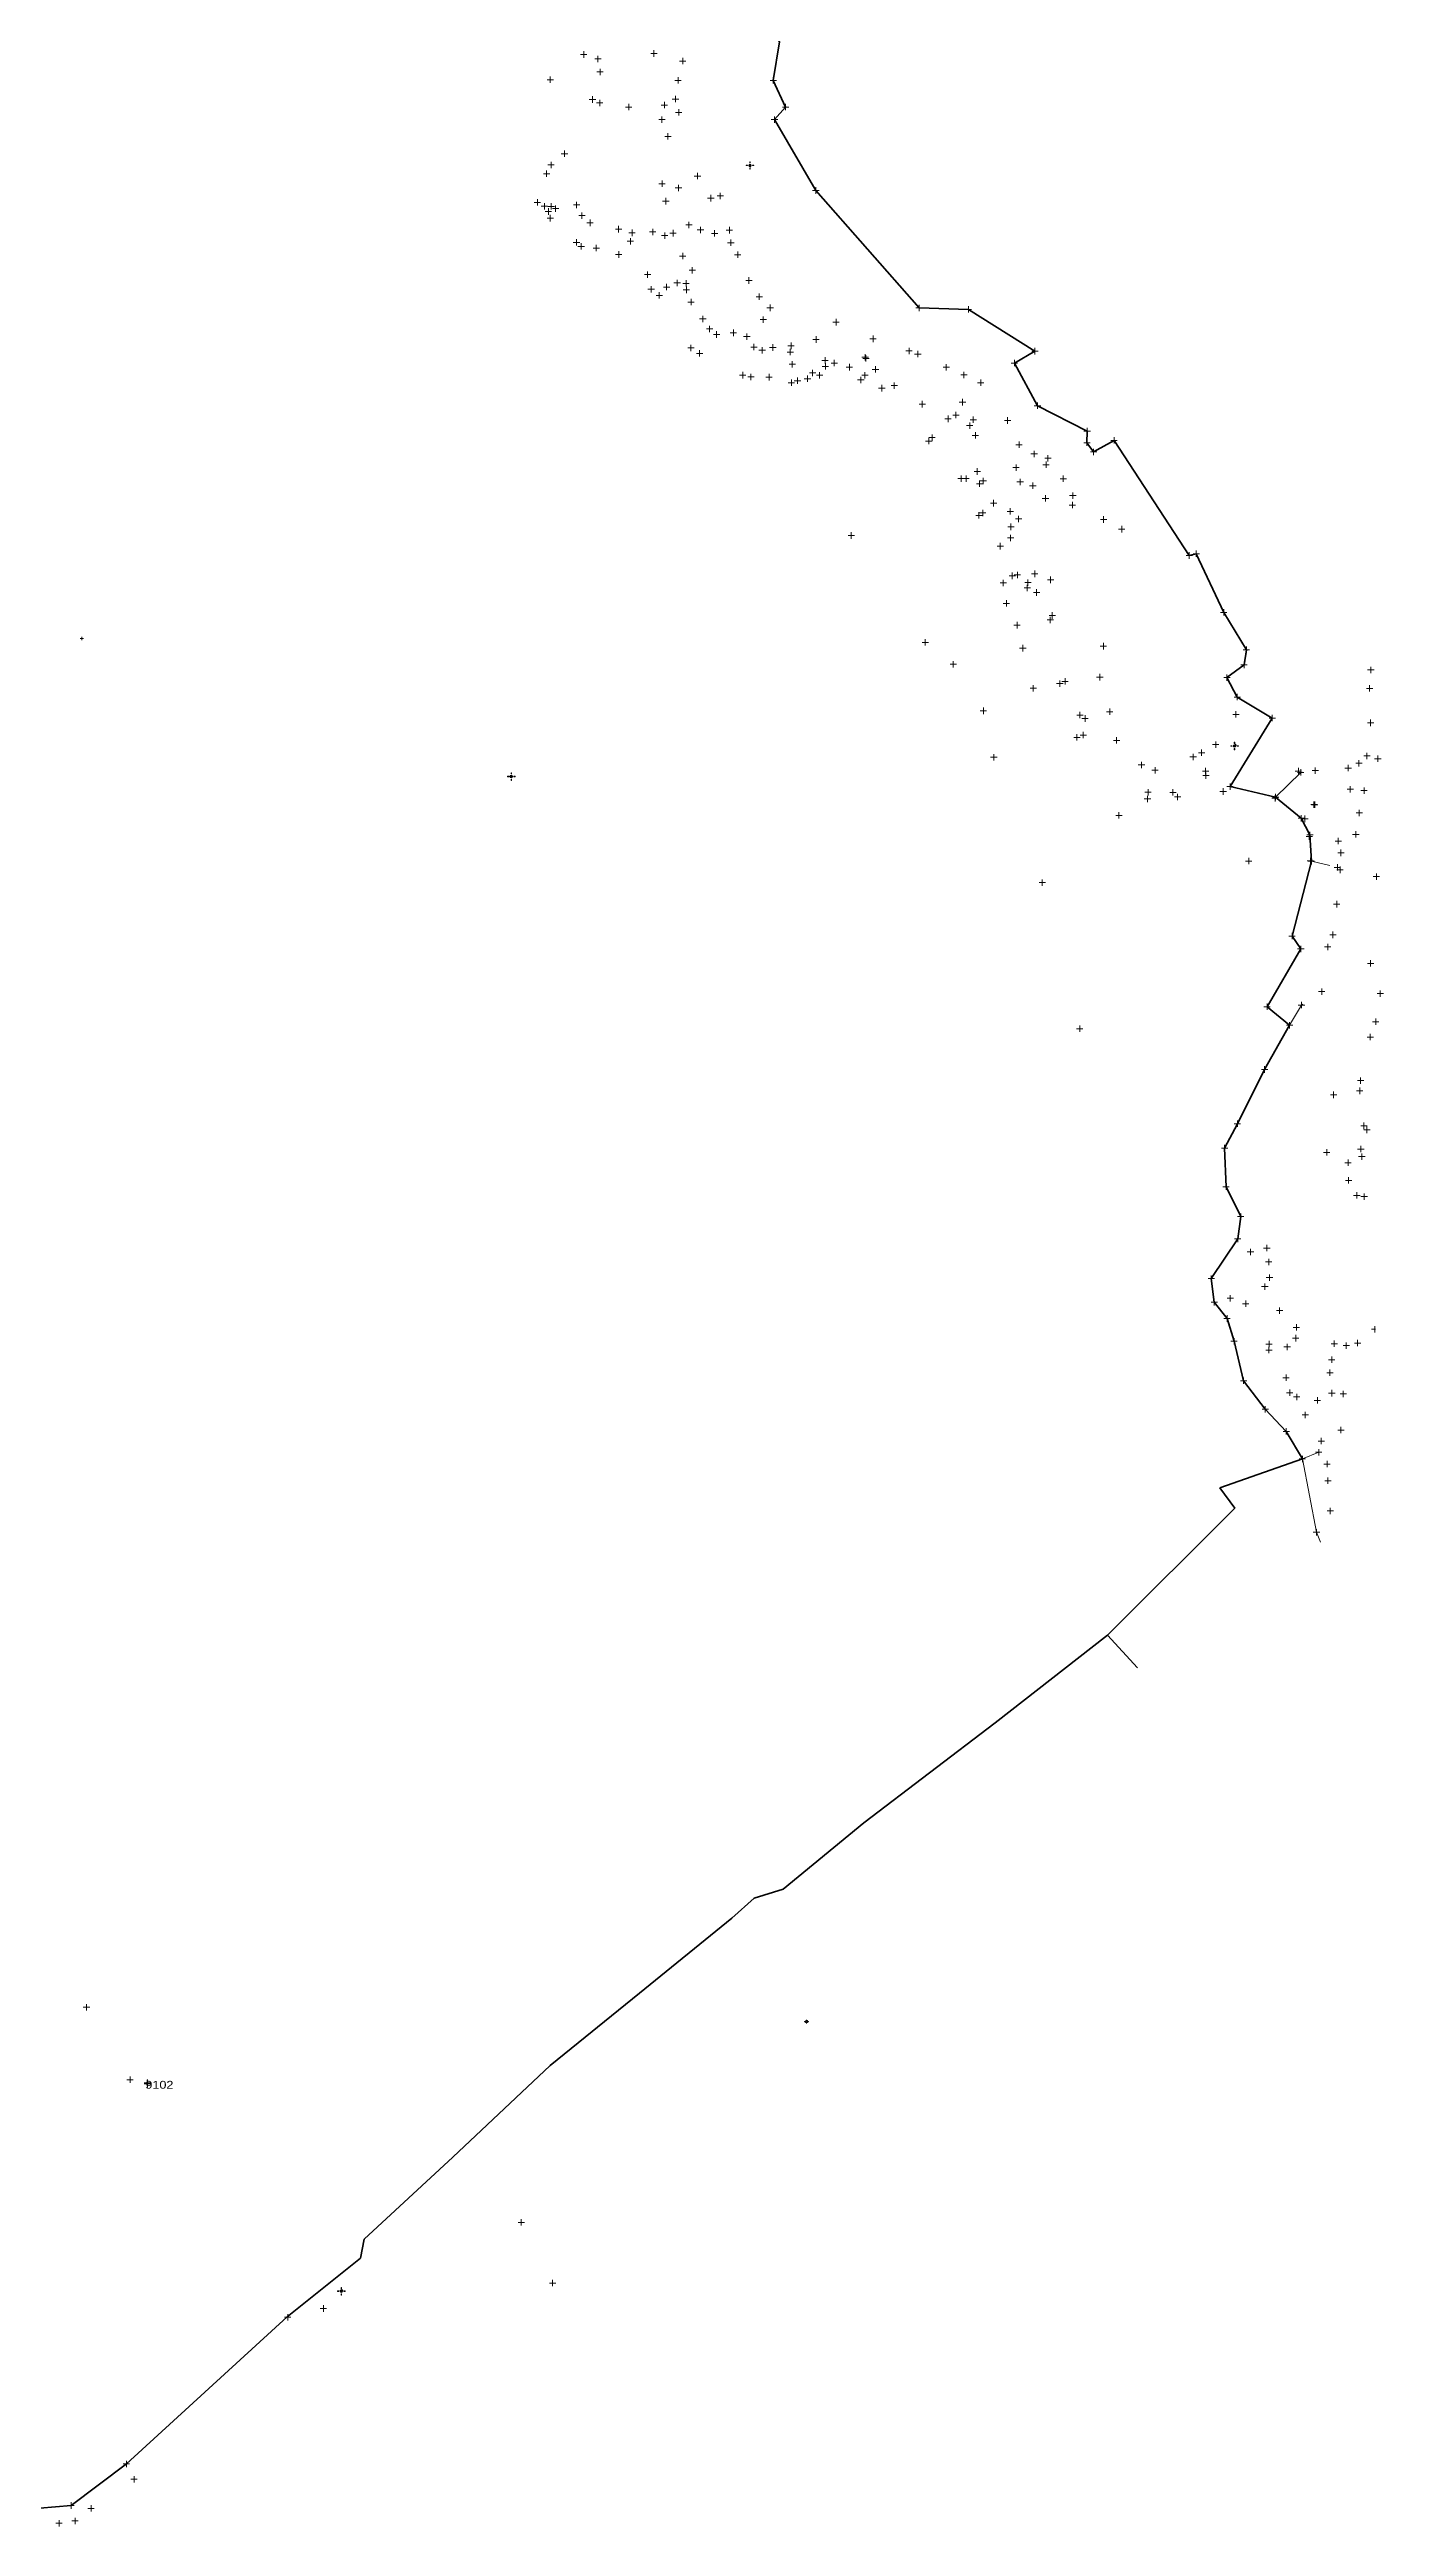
# Model space of a CAD drawing. Header units: metres. Extents: x 547847 to 551052, y 1837827 to 1840761.
# Drawn here: x 549250.8 to 549506, y 1839703.6 to 1840177.5 of the extents above; entities that cross this region are included whole.
import ezdxf

# ---------------------------------------------------------------- set-up
doc = ezdxf.new("R2010")
doc.units = ezdxf.units.M
doc.header["$LTSCALE"] = 0.6
doc.header["$PDMODE"] = 32
doc.header["$PDSIZE"] = 0.3
for name, color, linetype, lineweight in [('3', 7, 'Continuous', 13), ('4', 7, 'Continuous', 13), ('41', 7, 'Continuous', 13), ('52', 7, 'Continuous', 35)]:
    doc.layers.add(name, color=color, linetype=linetype, lineweight=lineweight)

msp = doc.modelspace()

# ---------------------------------------------------------------- hatches: boundary and pattern name
at = {"layer": '3'}
for points in [[(549384.08, 1840155.3), (549384.32, 1840155.3), (549384.32, 1840155.4), (549384.08, 1840155.4)], [(549384.87, 1840155.33, 1), (549384.75, 1840155.33, 1)], [(549384.78, 1840155.83), (549384.86, 1840155.83), (549384.86, 1840156.05), (549384.78, 1840156.05)], [(549384.78, 1840154.59), (549384.86, 1840154.59), (549384.86, 1840154.85), (549384.78, 1840154.85)], [(549385.3, 1840155.3), (549385.55, 1840155.3), (549385.55, 1840155.4), (549385.3, 1840155.4)], [(549476.8, 1840044.24), (549477.02, 1840044.24), (549477.02, 1840044.32), (549476.8, 1840044.32)], [(549477.46, 1840044.75), (549477.57, 1840044.75), (549477.57, 1840045.01), (549477.46, 1840045.01)], [(549477.57, 1840044.27, 1), (549477.46, 1840044.27, 1)], [(549477.46, 1840043.54), (549477.57, 1840043.54), (549477.57, 1840043.77), (549477.46, 1840043.77)], [(549478, 1840044.24), (549478.25, 1840044.24), (549478.25, 1840044.32), (549478, 1840044.32)], [(549338.42, 1840038.38), (549338.64, 1840038.38), (549338.64, 1840038.49), (549338.42, 1840038.49)], [(549339.08, 1840038.92), (549339.19, 1840038.92), (549339.19, 1840039.14), (549339.08, 1840039.14)], [(549339.19, 1840038.43, 1), (549339.08, 1840038.43, 1)], [(549339.08, 1840037.69), (549339.19, 1840037.69), (549339.19, 1840037.94), (549339.08, 1840037.94)], [(549339.62, 1840038.38), (549339.87, 1840038.38), (549339.87, 1840038.49), (549339.62, 1840038.49)], [(549395.23, 1839800.18), (549395.35, 1839800.18), (549395.35, 1839800.24), (549395.23, 1839800.24)], [(549395.63, 1839800.21, 1), (549395.57, 1839800.21, 1)], [(549395.58, 1839800.46), (549395.63, 1839800.46), (549395.63, 1839800.58), (549395.58, 1839800.58)], [(549395.58, 1839799.83), (549395.63, 1839799.83), (549395.63, 1839799.96), (549395.58, 1839799.96)], [(549395.85, 1839800.18), (549395.98, 1839800.18), (549395.98, 1839800.24), (549395.85, 1839800.24)], [(549305.9, 1839748.58), (549306.12, 1839748.58), (549306.12, 1839748.69), (549305.9, 1839748.69)], [(549306.67, 1839748.63, 1), (549306.55, 1839748.63, 1)], [(549306.56, 1839749.12), (549306.67, 1839749.12), (549306.67, 1839749.34), (549306.56, 1839749.34)], [(549307.1, 1839748.58), (549307.35, 1839748.58), (549307.35, 1839748.69), (549307.1, 1839748.69)], [(549306.56, 1839747.89), (549306.67, 1839747.89), (549306.67, 1839748.14), (549306.56, 1839748.14)]]:
    msp.add_hatch(color=256, dxfattribs=at).paths.add_polyline_path(points)

# ---------------------------------------------------------------- linework, layer by layer
for p, q in [((549477.68, 1840044.45), (549477.64, 1840044.42)), ((549306.74, 1839748.78), (549306.77, 1839748.82))]:
    msp.add_line(p, q, dxfattribs=at)
for points in [[(549384.08, 1840155.3), (549384.32, 1840155.3), (549384.32, 1840155.4), (549384.08, 1840155.4)], [(549384.78, 1840155.83), (549384.86, 1840155.83), (549384.86, 1840156.05), (549384.78, 1840156.05)], [(549384.78, 1840154.59), (549384.86, 1840154.59), (549384.86, 1840154.85), (549384.78, 1840154.85)], [(549385.3, 1840155.3), (549385.55, 1840155.3), (549385.55, 1840155.4), (549385.3, 1840155.4)], [(549476.8, 1840044.24), (549477.02, 1840044.24), (549477.02, 1840044.32), (549476.8, 1840044.32)], [(549477.46, 1840044.75), (549477.57, 1840044.75), (549477.57, 1840045.01), (549477.46, 1840045.01)], [(549477.46, 1840043.54), (549477.57, 1840043.54), (549477.57, 1840043.77), (549477.46, 1840043.77)], [(549478, 1840044.24), (549478.25, 1840044.24), (549478.25, 1840044.32), (549478, 1840044.32)], [(549338.42, 1840038.38), (549338.64, 1840038.38), (549338.64, 1840038.49), (549338.42, 1840038.49)], [(549339.08, 1840038.92), (549339.19, 1840038.92), (549339.19, 1840039.14), (549339.08, 1840039.14)], [(549339.08, 1840037.69), (549339.19, 1840037.69), (549339.19, 1840037.94), (549339.08, 1840037.94)], [(549339.62, 1840038.38), (549339.87, 1840038.38), (549339.87, 1840038.49), (549339.62, 1840038.49)], [(549395.23, 1839800.18), (549395.35, 1839800.18), (549395.35, 1839800.24), (549395.23, 1839800.24)], [(549395.58, 1839800.46), (549395.63, 1839800.46), (549395.63, 1839800.58), (549395.58, 1839800.58)], [(549395.58, 1839799.83), (549395.63, 1839799.83), (549395.63, 1839799.96), (549395.58, 1839799.96)], [(549395.85, 1839800.18), (549395.98, 1839800.18), (549395.98, 1839800.24), (549395.85, 1839800.24)], [(549305.9, 1839748.58), (549306.12, 1839748.58), (549306.12, 1839748.69), (549305.9, 1839748.69)], [(549306.56, 1839749.12), (549306.67, 1839749.12), (549306.67, 1839749.34), (549306.56, 1839749.34)], [(549307.1, 1839748.58), (549307.35, 1839748.58), (549307.35, 1839748.69), (549307.1, 1839748.69)], [(549306.56, 1839747.89), (549306.67, 1839747.89), (549306.67, 1839748.14), (549306.56, 1839748.14)]]:
    msp.add_lwpolyline(points, close=True, dxfattribs=at)
for points in [[(549384.97, 1840155.52), (549384.97, 1840155.53), (549384.93, 1840155.49)], [(549384.94, 1840155.49), (549384.93, 1840155.49), (549384.97, 1840155.53)], [(549477.65, 1840044.41), (549477.64, 1840044.42), (549477.68, 1840044.45)], [(549339.3, 1840038.62), (549339.29, 1840038.62), (549339.26, 1840038.58)], [(549339.27, 1840038.58), (549339.26, 1840038.58), (549339.29, 1840038.62)], [(549395.77, 1839800.39), (549395.77, 1839800.4), (549395.73, 1839800.36)], [(549395.74, 1839800.35), (549395.73, 1839800.36), (549395.77, 1839800.4)], [(549306.78, 1839748.82), (549306.77, 1839748.82), (549306.74, 1839748.78)]]:
    msp.add_lwpolyline(points, dxfattribs=at)
for centre, radius in [((549384.81, 1840155.33), 0.0586), ((549477.52, 1840044.27), 0.0586), ((549339.13, 1840038.43), 0.0586), ((549395.6, 1839800.21), 0.03), ((549306.61, 1839748.63), 0.0586)]:
    msp.add_circle(centre, radius, dxfattribs=at)
for centre, radius, start, end in [((549384.8, 1840155.34), 0.25, 49.3448, 48.4242), ((549384.8, 1840155.34), 0.2, 49.2259, 47.7453), ((549477.51, 1840044.26), 0.25, 49.3448, 48.4242), ((549477.51, 1840044.26), 0.2, 49.2259, 47.7453), ((549339.13, 1840038.43), 0.25, 49.3448, 48.4242), ((549339.13, 1840038.43), 0.2, 49.2259, 47.7453), ((549395.6, 1839800.21), 0.25, 49.3448, 48.4242), ((549395.6, 1839800.21), 0.2, 49.2259, 47.7453), ((549306.61, 1839748.63), 0.25, 49.3448, 48.4242), ((549306.61, 1839748.63), 0.2, 49.2259, 47.7453)]:
    msp.add_arc(centre, radius, start, end, dxfattribs=at)
for p in [(549477.68, 1840044.45), (549306.74, 1839748.78)]:
    msp.add_point(p, dxfattribs=at)
at = {"layer": '4'}
for p, q in [((549353.6, 1840176.56), (549352.38, 1840176.56)), ((549352.99, 1840175.94), (549352.99, 1840177.17)), ((549356.33, 1840175.7), (549355.11, 1840175.7)), ((549355.72, 1840175.09), (549355.72, 1840176.31)), ((549367.03, 1840176.77), (549365.81, 1840176.77)), ((549366.42, 1840176.14), (549366.42, 1840177.38)), ((549372.53, 1840175.3), (549371.3, 1840175.3)), ((549371.92, 1840174.69), (549371.92, 1840175.91)), ((549347.19, 1840171.74), (549345.97, 1840171.74)), ((549346.58, 1840171.13), (549346.58, 1840172.35)), ((549356.72, 1840173.22), (549355.5, 1840173.22)), ((549356.11, 1840172.61), (549356.11, 1840173.83)), ((549371.66, 1840171.59), (549370.44, 1840171.59)), ((549371.05, 1840170.98), (549371.05, 1840172.2)), ((549389.88, 1840171.61), (549388.64, 1840171.61)), ((549389.25, 1840171), (549389.25, 1840172.22)), ((549355.3, 1840167.97), (549354.06, 1840167.97)), ((549354.69, 1840167.34), (549354.69, 1840168.58)), ((549356.66, 1840167.29), (549355.42, 1840167.29)), ((549356.05, 1840166.68), (549356.05, 1840167.9)), ((549362.21, 1840166.5), (549360.98, 1840166.5)), ((549361.6, 1840165.89), (549361.6, 1840167.11)), ((549369.03, 1840166.89), (549367.81, 1840166.89)), ((549368.42, 1840166.28), (549368.42, 1840167.5)), ((549371.16, 1840168.03), (549369.94, 1840168.03)), ((549370.55, 1840167.42), (549370.55, 1840168.64)), ((549371.16, 1840164.88), (549371.16, 1840166.12)), ((549392.23, 1840166.5), (549391.01, 1840166.5)), ((549391.62, 1840165.89), (549391.62, 1840167.11)), ((549368.58, 1840164.1), (549367.35, 1840164.1)), ((549367.96, 1840163.48), (549367.96, 1840164.71)), ((549369.74, 1840160.89), (549368.5, 1840160.89)), ((549369.11, 1840160.28), (549369.11, 1840161.5)), ((549371.78, 1840165.49), (549370.55, 1840165.49)), ((549390.1, 1840164.11), (549388.88, 1840164.11)), ((549389.49, 1840163.5), (549389.49, 1840164.72)), ((549349.92, 1840157.56), (549348.7, 1840157.56)), ((549349.31, 1840156.95), (549349.31, 1840158.17)), ((549346.5, 1840153.75), (549345.28, 1840153.75)), ((549345.89, 1840153.12), (549345.89, 1840154.36)), ((549347.35, 1840155.43), (549346.11, 1840155.43)), ((549346.74, 1840154.82), (549346.74, 1840156.04)), ((549368.6, 1840151.83), (549367.38, 1840151.83)), ((549367.99, 1840151.22), (549367.99, 1840152.44)), ((549371.12, 1840150.41), (549371.12, 1840151.63)), ((549375.38, 1840153.3), (549374.14, 1840153.3)), ((549374.75, 1840152.69), (549374.75, 1840153.91)), ((549344.73, 1840148.26), (549343.51, 1840148.26)), ((549344.12, 1840147.65), (549344.12, 1840148.87)), ((549346.09, 1840147.51), (549344.86, 1840147.51)), ((549345.48, 1840146.9), (549345.48, 1840148.12)), ((549347.37, 1840147.5), (549346.15, 1840147.5)), ((549346.24, 1840145.91), (549346.24, 1840147.13)), ((549346.76, 1840146.89), (549346.76, 1840148.11)), ((549348.22, 1840147.08), (549347, 1840147.08)), ((549347.61, 1840146.47), (549347.61, 1840147.69)), ((549352.24, 1840147.78), (549351.02, 1840147.78)), ((549351.63, 1840147.17), (549351.63, 1840148.4)), ((549369.32, 1840148.5), (549368.08, 1840148.5)), ((549368.69, 1840147.89), (549368.69, 1840149.12)), ((549371.73, 1840151.02), (549370.51, 1840151.02)), ((549377.92, 1840149.06), (549376.68, 1840149.06)), ((549377.29, 1840148.45), (549377.29, 1840149.68)), ((549379.72, 1840149.5), (549378.5, 1840149.5)), ((549379.11, 1840148.89), (549379.11, 1840150.11)), ((549398.01, 1840150.55), (549396.78, 1840150.55)), ((549397.4, 1840149.92), (549397.4, 1840151.16)), ((549346.85, 1840146.52), (549345.63, 1840146.52)), ((549347.21, 1840145.25), (549345.99, 1840145.25)), ((549346.6, 1840144.62), (549346.6, 1840145.86)), ((549353.25, 1840145.73), (549352.03, 1840145.73)), ((549352.64, 1840145.12), (549352.64, 1840146.34)), ((549354.82, 1840144.35), (549353.6, 1840144.35)), ((549354.21, 1840143.74), (549354.21, 1840144.96)), ((549360.28, 1840143.14), (549359.04, 1840143.14)), ((549359.65, 1840142.53), (549359.65, 1840143.75)), ((549362.85, 1840142.44), (549361.63, 1840142.44)), ((549362.24, 1840141.83), (549362.24, 1840143.06)), ((549366.8, 1840142.6), (549365.58, 1840142.6)), ((549366.19, 1840141.99), (549366.19, 1840143.21)), ((549368.49, 1840141.3), (549368.49, 1840142.52)), ((549370.7, 1840142.37), (549369.46, 1840142.37)), ((549370.09, 1840141.74), (549370.09, 1840142.98)), ((549373.73, 1840143.95), (549372.51, 1840143.95)), ((549373.12, 1840143.34), (549373.12, 1840144.56)), ((549375.94, 1840142.98), (549374.7, 1840142.98)), ((549375.31, 1840142.37), (549375.31, 1840143.59)), ((549378.64, 1840142.34), (549377.42, 1840142.34)), ((549378.03, 1840141.71), (549378.03, 1840142.95)), ((549381.47, 1840142.95), (549380.25, 1840142.95)), ((549380.86, 1840142.34), (549380.86, 1840143.56)), ((549352.24, 1840140.62), (549351, 1840140.62)), ((549351.61, 1840139.99), (549351.61, 1840141.23)), ((549353.11, 1840139.84), (549351.88, 1840139.84)), ((549353.11, 1840139.83), (549351.89, 1840139.83)), ((549352.5, 1840139.23), (549352.5, 1840140.45)), ((549352.5, 1840139.22), (549352.5, 1840140.44)), ((549356, 1840139.52), (549354.78, 1840139.52)), ((549355.39, 1840138.9), (549355.39, 1840140.13)), ((549360.3, 1840138.27), (549359.06, 1840138.27)), ((549359.69, 1840137.66), (549359.69, 1840138.9)), ((549362.53, 1840140.83), (549361.31, 1840140.83)), ((549361.92, 1840140.22), (549361.92, 1840141.44)), ((549369.1, 1840141.91), (549367.88, 1840141.91)), ((549372.55, 1840137.98), (549371.33, 1840137.98)), ((549371.94, 1840137.37), (549371.94, 1840138.59)), ((549381.75, 1840140.53), (549380.52, 1840140.53)), ((549381.14, 1840139.92), (549381.14, 1840141.14)), ((549383.07, 1840138.26), (549381.84, 1840138.26)), ((549382.46, 1840137.65), (549382.46, 1840138.87)), ((549365.83, 1840134.44), (549364.61, 1840134.44)), ((549365.22, 1840133.83), (549365.22, 1840135.05)), ((549368.84, 1840131.44), (549368.84, 1840132.66)), ((549371.5, 1840132.86), (549370.26, 1840132.86)), ((549370.87, 1840132.24), (549370.87, 1840133.47)), ((549373.19, 1840132.75), (549371.97, 1840132.75)), ((549372.58, 1840132.14), (549372.58, 1840133.36)), ((549374.36, 1840135.27), (549373.14, 1840135.27)), ((549373.75, 1840134.64), (549373.75, 1840135.88)), ((549385.2, 1840133.32), (549383.98, 1840133.32)), ((549384.59, 1840132.71), (549384.59, 1840133.93)), ((549366.5, 1840131.63), (549365.27, 1840131.63)), ((549365.88, 1840131.02), (549365.88, 1840132.24)), ((549368.06, 1840130.48), (549366.84, 1840130.48)), ((549367.45, 1840129.87), (549367.45, 1840131.1)), ((549369.45, 1840132.05), (549368.23, 1840132.05)), ((549373.25, 1840131.53), (549372.02, 1840131.53)), ((549372.64, 1840130.9), (549372.64, 1840132.14)), ((549374.14, 1840129.19), (549372.9, 1840129.19)), ((549373.53, 1840128.58), (549373.53, 1840129.8)), ((549387.18, 1840130.2), (549385.96, 1840130.2)), ((549386.57, 1840129.59), (549386.57, 1840130.81)), ((549389.27, 1840128.09), (549388.05, 1840128.09)), ((549388.66, 1840127.48), (549388.66, 1840128.71)), ((549417.75, 1840128.06), (549416.52, 1840128.06)), ((549417.14, 1840127.45), (549417.14, 1840128.67)), ((549427.2, 1840127.8), (549425.98, 1840127.8)), ((549426.59, 1840127.19), (549426.59, 1840128.42)), ((549376.4, 1840125.96), (549375.16, 1840125.96)), ((549375.77, 1840125.33), (549375.77, 1840126.57)), ((549377.68, 1840124.05), (549376.46, 1840124.05)), ((549377.07, 1840123.44), (549377.07, 1840124.66)), ((549379.02, 1840122.99), (549377.8, 1840122.99)), ((549378.41, 1840122.38), (549378.41, 1840123.6)), ((549382.24, 1840123.3), (549381, 1840123.3)), ((549381.63, 1840122.69), (549381.63, 1840123.92)), ((549384.2, 1840121.99), (549384.2, 1840123.21)), ((549387.94, 1840125.84), (549386.72, 1840125.84)), ((549387.33, 1840125.23), (549387.33, 1840126.45)), ((549401.88, 1840125.35), (549400.66, 1840125.35)), ((549401.27, 1840124.74), (549401.27, 1840125.96)), ((549374.12, 1840120.42), (549372.9, 1840120.42)), ((549373.51, 1840119.81), (549373.51, 1840121.03)), ((549375.76, 1840119.36), (549374.54, 1840119.36)), ((549375.15, 1840118.75), (549375.15, 1840119.97)), ((549384.81, 1840122.6), (549383.58, 1840122.6)), ((549386.15, 1840120.59), (549384.93, 1840120.59)), ((549385.54, 1840119.98), (549385.54, 1840121.21)), ((549387.74, 1840119.98), (549386.51, 1840119.98)), ((549387.12, 1840119.37), (549387.12, 1840120.59)), ((549389.78, 1840120.5), (549388.56, 1840120.5)), ((549389.17, 1840119.89), (549389.17, 1840121.12)), ((549393.12, 1840119.63), (549391.9, 1840119.63)), ((549393.26, 1840120.82), (549392.04, 1840120.82)), ((549392.51, 1840119.02), (549392.51, 1840120.24)), ((549392.65, 1840120.21), (549392.65, 1840121.43)), ((549398.05, 1840122.03), (549396.82, 1840122.03)), ((549397.44, 1840121.4), (549397.44, 1840122.64)), ((549399.16, 1840117.41), (549399.16, 1840118.63)), ((549407.46, 1840118.62), (549406.23, 1840118.62)), ((549407.58, 1840118.41), (549406.36, 1840118.41)), ((549406.84, 1840117.99), (549406.84, 1840119.23)), ((549406.97, 1840117.8), (549406.97, 1840119.04)), ((549408.95, 1840122.16), (549407.73, 1840122.16)), ((549408.34, 1840121.55), (549408.34, 1840122.77)), ((549415.84, 1840119.85), (549414.6, 1840119.85)), ((549415.23, 1840119.24), (549415.23, 1840120.46)), ((549417.52, 1840119.23), (549416.3, 1840119.23)), ((549416.91, 1840118.62), (549416.91, 1840119.84)), ((549439.92, 1840119.8), (549438.7, 1840119.8)), ((549439.31, 1840119.18), (549439.31, 1840120.41)), ((549384.03, 1840115.19), (549382.81, 1840115.19)), ((549383.42, 1840114.58), (549383.42, 1840115.82)), ((549385.59, 1840114.87), (549384.37, 1840114.87)), ((549384.98, 1840114.26), (549384.98, 1840115.49)), ((549389.06, 1840114.83), (549387.82, 1840114.83)), ((549388.45, 1840114.2), (549388.45, 1840115.44)), ((549393.34, 1840113.75), (549392.1, 1840113.75)), ((549393.52, 1840117.28), (549392.28, 1840117.28)), ((549392.73, 1840113.14), (549392.73, 1840114.36)), ((549392.89, 1840116.67), (549392.89, 1840117.89)), ((549394.52, 1840114.13), (549393.28, 1840114.13)), ((549393.89, 1840113.52), (549393.89, 1840114.76)), ((549396.42, 1840114.51), (549395.18, 1840114.51)), ((549395.81, 1840113.9), (549395.81, 1840115.12)), ((549397.4, 1840115.64), (549396.18, 1840115.64)), ((549396.79, 1840115.03), (549396.79, 1840116.25)), ((549398.76, 1840115.2), (549397.52, 1840115.2)), ((549398.13, 1840114.59), (549398.13, 1840115.81)), ((549399.78, 1840118.02), (549398.55, 1840118.02)), ((549399.83, 1840116.88), (549398.61, 1840116.88)), ((549399.22, 1840116.27), (549399.22, 1840117.49)), ((549401.52, 1840117.51), (549400.3, 1840117.51)), ((549400.91, 1840116.9), (549400.91, 1840118.12)), ((549404.44, 1840116.75), (549403.2, 1840116.75)), ((549403.81, 1840116.12), (549403.81, 1840117.36)), ((549406.62, 1840114.3), (549405.39, 1840114.3)), ((549406, 1840113.69), (549406, 1840114.92)), ((549407.4, 1840115.2), (549406.17, 1840115.2)), ((549406.78, 1840114.59), (549406.78, 1840115.81)), ((549409.42, 1840116.32), (549408.2, 1840116.32)), ((549408.81, 1840115.71), (549408.81, 1840116.93)), ((549412.4, 1840112.61), (549412.4, 1840113.83)), ((549422.96, 1840116.72), (549421.74, 1840116.72)), ((549422.35, 1840116.11), (549422.35, 1840117.33)), ((549426.33, 1840115.26), (549425.11, 1840115.26)), ((549425.72, 1840114.65), (549425.72, 1840115.87)), ((549429.56, 1840113.76), (549428.33, 1840113.76)), ((549428.94, 1840113.15), (549428.94, 1840114.37)), ((549436, 1840117.51), (549434.78, 1840117.51)), ((549435.39, 1840116.9), (549435.39, 1840118.14)), ((549410.64, 1840112.73), (549409.4, 1840112.73)), ((549410.03, 1840112.1), (549410.03, 1840113.34)), ((549413.01, 1840113.22), (549411.79, 1840113.22)), ((549418.37, 1840109.66), (549417.15, 1840109.66)), ((549417.76, 1840109.05), (549417.76, 1840110.27)), ((549426.07, 1840110.04), (549424.85, 1840110.04)), ((549425.46, 1840109.42), (549425.46, 1840110.65)), ((549440.42, 1840109.36), (549439.18, 1840109.36)), ((549439.81, 1840108.74), (549439.81, 1840109.97)), ((549423.3, 1840106.85), (549422.08, 1840106.85)), ((549422.69, 1840106.24), (549422.69, 1840107.48)), ((549424.81, 1840107.58), (549423.58, 1840107.58)), ((549424.2, 1840106.97), (549424.2, 1840108.19)), ((549427.46, 1840105.55), (549426.23, 1840105.55)), ((549426.84, 1840104.94), (549426.84, 1840106.16)), ((549428.12, 1840106.67), (549426.9, 1840106.67)), ((549427.51, 1840106.06), (549427.51, 1840107.28)), ((549427.93, 1840103.06), (549427.93, 1840104.3)), ((549434.7, 1840106.51), (549433.48, 1840106.51)), ((549434.09, 1840105.9), (549434.09, 1840107.14)), ((549449.92, 1840104.51), (549448.68, 1840104.51)), ((549449.31, 1840103.9), (549449.31, 1840105.12)), ((549419.63, 1840102.61), (549418.41, 1840102.61)), ((549420.24, 1840103.27), (549419.02, 1840103.27)), ((549419.02, 1840101.98), (549419.02, 1840103.22)), ((549419.63, 1840102.66), (549419.63, 1840103.88)), ((549428.54, 1840103.69), (549427.32, 1840103.69)), ((549436.88, 1840101.91), (549435.64, 1840101.91)), ((549436.27, 1840101.3), (549436.27, 1840102.52)), ((549439.78, 1840100.13), (549438.56, 1840100.13)), ((549439.17, 1840099.52), (549439.17, 1840100.74)), ((549442.41, 1840099.31), (549441.19, 1840099.31)), ((549441.8, 1840098.68), (549441.8, 1840099.92)), ((549449.87, 1840102.27), (549448.65, 1840102.27)), ((549449.26, 1840101.66), (549449.26, 1840102.88)), ((549451.16, 1840100.52), (549449.94, 1840100.52)), ((549450.55, 1840099.9), (549450.55, 1840101.13)), ((549455.06, 1840102.72), (549453.82, 1840102.72)), ((549454.45, 1840102.11), (549454.45, 1840103.33)), ((549425.81, 1840095.42), (549424.59, 1840095.42)), ((549425.2, 1840094.81), (549425.2, 1840096.03)), ((549426.75, 1840095.43), (549425.53, 1840095.43)), ((549426.14, 1840094.82), (549426.14, 1840096.04)), ((549428.9, 1840096.78), (549427.68, 1840096.78)), ((549428.29, 1840096.16), (549428.29, 1840097.39)), ((549428.73, 1840093.82), (549428.73, 1840095.04)), ((549430.05, 1840094.98), (549428.83, 1840094.98)), ((549429.44, 1840094.36), (549429.44, 1840095.59)), ((549436.31, 1840097.52), (549435.09, 1840097.52)), ((549435.7, 1840096.91), (549435.7, 1840098.13)), ((549437.11, 1840094.77), (549435.88, 1840094.77)), ((549436.5, 1840094.16), (549436.5, 1840095.38)), ((549438.93, 1840093.44), (549438.93, 1840094.68)), ((549442.06, 1840098.08), (549440.82, 1840098.08)), ((549441.45, 1840097.47), (549441.45, 1840098.69)), ((549445.36, 1840095.39), (549444.13, 1840095.39)), ((549444.74, 1840094.78), (549444.74, 1840096)), ((549429.34, 1840094.43), (549428.12, 1840094.43)), ((549432.01, 1840090.73), (549430.79, 1840090.73)), ((549431.4, 1840090.1), (549431.4, 1840091.34)), ((549439.54, 1840094.05), (549438.3, 1840094.05)), ((549441.96, 1840091.64), (549440.72, 1840091.64)), ((549441.35, 1840091.02), (549441.35, 1840092.25)), ((549447.1, 1840090.36), (549445.87, 1840090.36)), ((549447.18, 1840092.16), (549445.96, 1840092.16)), ((549446.48, 1840089.75), (549446.48, 1840090.97)), ((549446.57, 1840091.54), (549446.57, 1840092.77)), ((549404.18, 1840083.92), (549404.18, 1840085.14)), ((549429.24, 1840088.39), (549428, 1840088.39)), ((549428.61, 1840087.78), (549428.61, 1840089)), ((549429.95, 1840088.85), (549428.72, 1840088.85)), ((549429.34, 1840088.24), (549429.34, 1840089.46)), ((549435.21, 1840089.14), (549433.99, 1840089.14)), ((549435.35, 1840086.17), (549434.11, 1840086.17)), ((549434.6, 1840088.53), (549434.6, 1840089.75)), ((549434.72, 1840085.56), (549434.72, 1840086.8)), ((549436.81, 1840087.71), (549435.59, 1840087.71)), ((549436.2, 1840087.1), (549436.2, 1840088.32)), ((549453.06, 1840087.59), (549451.83, 1840087.59)), ((549452.44, 1840086.98), (549452.44, 1840088.21)), ((549456.53, 1840085.75), (549455.3, 1840085.75)), ((549455.92, 1840085.12), (549455.92, 1840086.36)), ((549404.79, 1840084.53), (549403.57, 1840084.53)), ((549433.32, 1840082.5), (549432.08, 1840082.5)), ((549432.69, 1840081.88), (549432.69, 1840083.11)), ((549435.28, 1840084.06), (549434.06, 1840084.06)), ((549434.67, 1840083.45), (549434.67, 1840084.67)), ((549469.46, 1840080.71), (549468.23, 1840080.71)), ((549468.84, 1840080.1), (549468.84, 1840081.32)), ((549470.79, 1840081.03), (549469.57, 1840081.03)), ((549470.18, 1840080.42), (549470.18, 1840081.64)), ((549433.26, 1840074.84), (549433.26, 1840076.06)), ((549435.6, 1840076.83), (549434.37, 1840076.83)), ((549434.98, 1840076.2), (549434.98, 1840077.44)), ((549436.58, 1840077), (549435.36, 1840077)), ((549435.97, 1840076.39), (549435.97, 1840077.61)), ((549437.97, 1840074.92), (549437.97, 1840076.14)), ((549439.89, 1840077.2), (549438.67, 1840077.2)), ((549439.28, 1840076.59), (549439.28, 1840077.81)), ((549442.92, 1840076.07), (549441.7, 1840076.07)), ((549442.31, 1840075.44), (549442.31, 1840076.68)), ((549433.89, 1840075.45), (549432.65, 1840075.45)), ((549434.48, 1840071.53), (549433.24, 1840071.53)), ((549433.87, 1840070.92), (549433.87, 1840072.14)), ((549438.48, 1840074.51), (549437.25, 1840074.51)), ((549438.6, 1840075.53), (549437.36, 1840075.53)), ((549437.86, 1840073.88), (549437.86, 1840075.12)), ((549440.25, 1840073.63), (549439.02, 1840073.63)), ((549439.64, 1840073.02), (549439.64, 1840074.24)), ((549436.52, 1840067.38), (549435.28, 1840067.38)), ((549435.91, 1840066.77), (549435.91, 1840067.99)), ((549442.86, 1840068.38), (549441.63, 1840068.38)), ((549443.23, 1840069.23), (549442.01, 1840069.23)), ((549442.24, 1840067.77), (549442.24, 1840068.99)), ((549442.62, 1840068.62), (549442.62, 1840069.84)), ((549476.05, 1840069.83), (549474.82, 1840069.83)), ((549475.44, 1840069.22), (549475.44, 1840070.44)), ((549257.26, 1840064.81), (549256.64, 1840064.81)), ((549256.95, 1840064.5), (549256.95, 1840065.12)), ((549418.96, 1840064.08), (549417.72, 1840064.08)), ((549418.33, 1840063.47), (549418.33, 1840064.69)), ((549437.62, 1840062.99), (549436.39, 1840062.99)), ((549437, 1840062.36), (549437, 1840063.6)), ((549453.03, 1840063.36), (549451.81, 1840063.36)), ((549452.42, 1840062.75), (549452.42, 1840063.97)), ((549480.39, 1840062.66), (549479.17, 1840062.66)), ((549479.78, 1840062.05), (549479.78, 1840063.28)), ((549424.29, 1840059.9), (549423.07, 1840059.9)), ((549423.68, 1840059.29), (549423.68, 1840060.52)), ((549444.08, 1840055.59), (549444.08, 1840056.82)), ((549445.68, 1840056.63), (549444.46, 1840056.63)), ((549445.07, 1840056.02), (549445.07, 1840057.26)), ((549452.36, 1840057.43), (549451.12, 1840057.43)), ((549451.73, 1840056.82), (549451.73, 1840058.04)), ((549476.67, 1840057.36), (549475.45, 1840057.36)), ((549476.06, 1840056.74), (549476.06, 1840057.97)), ((549479.95, 1840059.79), (549478.73, 1840059.79)), ((549479.34, 1840059.18), (549479.34, 1840060.4)), ((549504.2, 1840058.82), (549502.97, 1840058.82)), ((549503.58, 1840058.2), (549503.58, 1840059.43)), ((549439.61, 1840055.3), (549438.39, 1840055.3)), ((549439, 1840054.69), (549439, 1840055.91)), ((549444.7, 1840056.2), (549443.47, 1840056.2)), ((549478.64, 1840053.62), (549477.42, 1840053.62)), ((549478.03, 1840053.01), (549478.03, 1840054.23)), ((549503.97, 1840055.29), (549502.75, 1840055.29)), ((549503.36, 1840054.68), (549503.36, 1840055.9)), ((549430.08, 1840050.97), (549428.84, 1840050.97)), ((549429.45, 1840050.36), (549429.45, 1840051.6)), ((549448.53, 1840050.19), (549447.31, 1840050.19)), ((549447.92, 1840049.58), (549447.92, 1840050.8)), ((549449.51, 1840049.52), (549448.29, 1840049.52)), ((549448.9, 1840048.91), (549448.9, 1840050.13)), ((549454.25, 1840050.81), (549453.03, 1840050.81)), ((549453.64, 1840050.2), (549453.64, 1840051.42)), ((549478.38, 1840050.3), (549477.16, 1840050.3)), ((549477.77, 1840049.69), (549477.77, 1840050.91)), ((549485.34, 1840049.6), (549484.12, 1840049.6)), ((549484.73, 1840048.98), (549484.73, 1840050.21)), ((549504.16, 1840048.7), (549502.93, 1840048.7)), ((549503.54, 1840048.08), (549503.54, 1840049.31)), ((549431.43, 1840041.5), (549431.43, 1840042.72)), ((549447.98, 1840045.91), (549446.75, 1840045.91)), ((549447.36, 1840045.3), (549447.36, 1840046.52)), ((549449.18, 1840046.34), (549447.95, 1840046.34)), ((549448.56, 1840045.73), (549448.56, 1840046.95)), ((549455.56, 1840045.33), (549454.33, 1840045.33)), ((549454.94, 1840044.72), (549454.94, 1840045.94)), ((549469.59, 1840041.55), (549469.59, 1840042.77)), ((549471.8, 1840042.96), (549470.58, 1840042.96)), ((549471.19, 1840042.35), (549471.19, 1840043.57)), ((549474.52, 1840044.52), (549473.3, 1840044.52)), ((549473.91, 1840043.91), (549473.91, 1840045.13)), ((549502.83, 1840041.74), (549502.83, 1840042.96)), ((549504.92, 1840041.22), (549504.92, 1840042.44)), ((549432.06, 1840042.11), (549430.82, 1840042.11)), ((549460.32, 1840040.64), (549459.08, 1840040.64)), ((549459.69, 1840040.03), (549459.69, 1840041.25)), ((549462.91, 1840039.61), (549461.68, 1840039.61)), ((549462.3, 1840039), (549462.3, 1840040.24)), ((549470.2, 1840042.16), (549468.96, 1840042.16)), ((549472.58, 1840039.45), (549471.36, 1840039.45)), ((549472.65, 1840038.61), (549471.43, 1840038.61)), ((549471.97, 1840038.82), (549471.97, 1840040.06)), ((549472.04, 1840037.98), (549472.04, 1840039.22)), ((549490.33, 1840039.47), (549489.1, 1840039.47)), ((549490.78, 1840039.22), (549489.54, 1840039.22)), ((549489.72, 1840038.86), (549489.72, 1840040.08)), ((549490.17, 1840038.61), (549490.17, 1840039.83)), ((549493.55, 1840039.55), (549492.33, 1840039.55)), ((549493.58, 1840039.55), (549492.35, 1840039.55)), ((549492.94, 1840038.94), (549492.94, 1840040.16)), ((549492.96, 1840038.94), (549492.96, 1840040.16)), ((549499.86, 1840040.04), (549498.62, 1840040.04)), ((549499.23, 1840039.42), (549499.23, 1840040.65)), ((549501.92, 1840040.97), (549500.69, 1840040.97)), ((549501.3, 1840040.36), (549501.3, 1840041.58)), ((549503.46, 1840042.35), (549502.22, 1840042.35)), ((549505.54, 1840041.83), (549504.31, 1840041.83)), ((549461.46, 1840034.14), (549460.22, 1840034.14)), ((549461.58, 1840035.41), (549460.36, 1840035.41)), ((549460.85, 1840033.53), (549460.85, 1840034.75)), ((549460.97, 1840034.78), (549460.97, 1840036.02)), ((549466.32, 1840035.38), (549465.1, 1840035.38)), ((549465.71, 1840034.77), (549465.71, 1840036)), ((549467.24, 1840034.53), (549466.01, 1840034.53)), ((549466.62, 1840033.9), (549466.62, 1840035.14)), ((549475.96, 1840035.57), (549474.72, 1840035.57)), ((549475.35, 1840034.94), (549475.35, 1840036.18)), ((549477.27, 1840036.5), (549476.04, 1840036.5)), ((549476.66, 1840035.89), (549476.66, 1840037.11)), ((549485.88, 1840034.26), (549484.66, 1840034.26)), ((549486, 1840034.49), (549484.76, 1840034.49)), ((549485.27, 1840033.64), (549485.27, 1840034.87)), ((549485.37, 1840033.88), (549485.37, 1840035.1)), ((549493.31, 1840033.06), (549492.09, 1840033.06)), ((549493.45, 1840033.03), (549492.23, 1840033.03)), ((549492.7, 1840032.45), (549492.7, 1840033.67)), ((549492.84, 1840032.42), (549492.84, 1840033.64)), ((549500.27, 1840035.98), (549499.05, 1840035.98)), ((549499.66, 1840035.37), (549499.66, 1840036.59)), ((549502.91, 1840035.72), (549501.69, 1840035.72)), ((549502.3, 1840035.11), (549502.3, 1840036.34)), ((549456, 1840030.99), (549454.78, 1840030.99)), ((549455.39, 1840030.38), (549455.39, 1840031.6)), ((549490.89, 1840030.44), (549489.65, 1840030.44)), ((549490.28, 1840029.82), (549490.28, 1840031.05)), ((549491.59, 1840030.31), (549490.36, 1840030.31)), ((549490.98, 1840029.7), (549490.98, 1840030.94)), ((549501.99, 1840031.46), (549500.77, 1840031.46)), ((549501.38, 1840030.85), (549501.38, 1840032.08)), ((549492.42, 1840026.95), (549491.19, 1840026.95)), ((549492.54, 1840027.25), (549491.32, 1840027.25)), ((549491.8, 1840026.32), (549491.8, 1840027.56)), ((549491.93, 1840026.64), (549491.93, 1840027.86)), ((549497.95, 1840026.06), (549496.73, 1840026.06)), ((549498.47, 1840023.81), (549497.24, 1840023.81)), ((549497.34, 1840025.45), (549497.34, 1840026.67)), ((549497.86, 1840023.2), (549497.86, 1840024.44)), ((549501.32, 1840027.36), (549500.1, 1840027.36)), ((549500.71, 1840026.75), (549500.71, 1840027.97)), ((549440.72, 1840017.52), (549440.72, 1840018.75)), ((549480.84, 1840022.25), (549479.6, 1840022.25)), ((549480.23, 1840021.64), (549480.23, 1840022.86)), ((549492.64, 1840022.28), (549491.41, 1840022.28)), ((549492.81, 1840022.22), (549491.59, 1840022.22)), ((549492.02, 1840021.67), (549492.02, 1840022.89)), ((549492.2, 1840021.61), (549492.2, 1840022.83)), ((549497.79, 1840021.04), (549496.57, 1840021.04)), ((549498.32, 1840020.57), (549497.08, 1840020.57)), ((549497.18, 1840020.43), (549497.18, 1840021.65)), ((549497.71, 1840019.96), (549497.71, 1840021.18)), ((549505.25, 1840019.27), (549504.03, 1840019.27)), ((549504.64, 1840018.64), (549504.64, 1840019.88)), ((549441.33, 1840018.14), (549440.1, 1840018.14)), ((549497.66, 1840014.01), (549496.44, 1840014.01)), ((549497.05, 1840013.38), (549497.05, 1840014.62)), ((549489.13, 1840007.9), (549487.91, 1840007.9)), ((549488.52, 1840007.29), (549488.52, 1840008.52)), ((549490.8, 1840005.44), (549489.58, 1840005.44)), ((549490.19, 1840004.83), (549490.19, 1840006.05)), ((549495.96, 1840005.83), (549494.74, 1840005.83)), ((549495.35, 1840005.22), (549495.35, 1840006.44)), ((549496.93, 1840008.13), (549495.71, 1840008.13)), ((549496.32, 1840007.52), (549496.32, 1840008.74)), ((549504.16, 1840002.67), (549502.94, 1840002.67)), ((549503.55, 1840002.06), (549503.55, 1840003.28)), ((549490.32, 1839994.08), (549490.32, 1839995.3)), ((549494.81, 1839997.27), (549493.58, 1839997.27)), ((549494.2, 1839996.66), (549494.2, 1839997.88)), ((549506, 1839996.9), (549504.78, 1839996.9)), ((549505.39, 1839996.29), (549505.39, 1839997.51)), ((549447.89, 1839989.55), (549447.89, 1839990.77)), ((549484.33, 1839994.38), (549483.11, 1839994.38)), ((549483.72, 1839993.76), (549483.72, 1839994.99)), ((549488.65, 1839990.82), (549487.43, 1839990.82)), ((549488.04, 1839990.21), (549488.04, 1839991.43)), ((549490.93, 1839994.69), (549489.69, 1839994.69)), ((549505.14, 1839991.5), (549503.92, 1839991.5)), ((549504.53, 1839990.89), (549504.53, 1839992.12)), ((549448.5, 1839990.16), (549447.28, 1839990.16)), ((549504.08, 1839988.58), (549502.86, 1839988.58)), ((549503.47, 1839987.96), (549503.47, 1839989.19)), ((549483.87, 1839982.37), (549482.65, 1839982.37)), ((549483.26, 1839981.76), (549483.26, 1839982.98)), ((549501.63, 1839979.64), (549501.63, 1839980.86)), ((549497.07, 1839977.53), (549495.84, 1839977.53)), ((549496.46, 1839976.9), (549496.46, 1839978.14)), ((549502.07, 1839978.29), (549500.85, 1839978.29)), ((549502.24, 1839980.25), (549501.02, 1839980.25)), ((549501.46, 1839977.68), (549501.46, 1839978.9)), ((549478.67, 1839972), (549477.45, 1839972)), ((549478.06, 1839971.39), (549478.06, 1839972.61)), ((549502.9, 1839971.59), (549501.66, 1839971.59)), ((549502.27, 1839970.98), (549502.27, 1839972.2)), ((549502.83, 1839970.22), (549502.83, 1839971.44)), ((549476.24, 1839967.32), (549475, 1839967.32)), ((549475.61, 1839966.71), (549475.61, 1839967.93)), ((549495.14, 1839965.9), (549495.14, 1839967.14)), ((549502.28, 1839967.14), (549501.04, 1839967.14)), ((549501.65, 1839966.53), (549501.65, 1839967.76)), ((549503.46, 1839970.83), (549502.22, 1839970.83)), ((549495.75, 1839966.51), (549494.53, 1839966.51)), ((549499.84, 1839964.54), (549498.62, 1839964.54)), ((549499.23, 1839963.93), (549499.23, 1839965.15)), ((549502.47, 1839965.71), (549501.25, 1839965.71)), ((549501.86, 1839965.1), (549501.86, 1839966.32)), ((549476.49, 1839959.93), (549475.27, 1839959.93)), ((549475.88, 1839959.32), (549475.88, 1839960.54)), ((549499.95, 1839961.14), (549498.73, 1839961.14)), ((549499.34, 1839960.53), (549499.34, 1839961.75)), ((549501.52, 1839958.27), (549500.29, 1839958.27)), ((549500.9, 1839957.66), (549500.9, 1839958.88)), ((549502.92, 1839958.05), (549501.69, 1839958.05)), ((549502.3, 1839957.44), (549502.3, 1839958.66)), ((549479.31, 1839954.24), (549478.09, 1839954.24)), ((549478.7, 1839953.62), (549478.7, 1839954.85)), ((549478.73, 1839949.97), (549477.51, 1839949.97)), ((549478.12, 1839949.36), (549478.12, 1839950.58)), ((549480.56, 1839946.86), (549480.56, 1839948.09)), ((549484.3, 1839948.2), (549483.07, 1839948.2)), ((549483.68, 1839947.59), (549483.68, 1839948.81)), ((549473.04, 1839941.76), (549473.04, 1839942.98)), ((549481.17, 1839947.48), (549479.95, 1839947.48)), ((549484.66, 1839945.55), (549483.44, 1839945.55)), ((549484.05, 1839944.94), (549484.05, 1839946.16)), ((549484.2, 1839941.95), (549484.2, 1839943.17)), ((549473.66, 1839942.37), (549472.43, 1839942.37)), ((549473.63, 1839937.24), (549473.63, 1839938.46)), ((549477.31, 1839938.61), (549476.09, 1839938.61)), ((549476.7, 1839938), (549476.7, 1839939.22)), ((549479.64, 1839936.96), (549479.64, 1839938.2)), ((549483.92, 1839940.85), (549482.69, 1839940.85)), ((549483.3, 1839940.24), (549483.3, 1839941.46)), ((549484.81, 1839942.56), (549483.58, 1839942.56)), ((549474.24, 1839937.85), (549473.02, 1839937.85)), ((549476.69, 1839934.73), (549475.47, 1839934.73)), ((549476.08, 1839934.1), (549476.08, 1839935.34)), ((549480.25, 1839937.57), (549479.02, 1839937.57)), ((549486.74, 1839936.25), (549485.52, 1839936.25)), ((549486.13, 1839935.64), (549486.13, 1839936.86)), ((549489.34, 1839932.42), (549489.34, 1839933.64)), ((549478.04, 1839930.39), (549476.8, 1839930.39)), ((549477.41, 1839929.78), (549477.41, 1839931)), ((549484.71, 1839928.7), (549483.49, 1839928.7)), ((549484.72, 1839929.85), (549483.5, 1839929.85)), ((549484.1, 1839928.09), (549484.1, 1839929.31)), ((549484.11, 1839929.22), (549484.11, 1839930.46)), ((549488.19, 1839929.3), (549486.96, 1839929.3)), ((549487.58, 1839928.69), (549487.58, 1839929.91)), ((549489.83, 1839930.98), (549488.61, 1839930.98)), ((549489.95, 1839933.03), (549488.72, 1839933.03)), ((549489.22, 1839930.36), (549489.22, 1839931.59)), ((549497.21, 1839929.91), (549495.99, 1839929.91)), ((549496.6, 1839929.3), (549496.6, 1839930.54)), ((549499.49, 1839929.56), (549498.27, 1839929.56)), ((549498.88, 1839928.94), (549498.88, 1839930.17)), ((549501.68, 1839930.04), (549500.44, 1839930.04)), ((549501.05, 1839929.43), (549501.05, 1839930.67)), ((549504.49, 1839932.66), (549503.74, 1839932.66)), ((549504.35, 1839932.05), (549504.35, 1839933.28)), ((549487.38, 1839922.78), (549487.38, 1839924)), ((549496.38, 1839924.36), (549495.14, 1839924.36)), ((549496.72, 1839926.84), (549495.5, 1839926.84)), ((549495.75, 1839923.75), (549495.75, 1839924.97)), ((549496.11, 1839926.23), (549496.11, 1839927.46)), ((549479.84, 1839922.82), (549478.62, 1839922.82)), ((549479.23, 1839922.21), (549479.23, 1839923.44)), ((549487.99, 1839923.39), (549486.77, 1839923.39)), ((549488.67, 1839920.53), (549487.44, 1839920.53)), ((549488.06, 1839919.92), (549488.06, 1839921.16)), ((549490.02, 1839919.73), (549488.8, 1839919.73)), ((549489.41, 1839919.12), (549489.41, 1839920.34)), ((549493.35, 1839918.45), (549493.35, 1839919.67)), ((549496.73, 1839920.45), (549495.51, 1839920.45)), ((549496.12, 1839919.82), (549496.12, 1839921.06)), ((549498.91, 1839920.29), (549497.69, 1839920.29)), ((549498.3, 1839919.68), (549498.3, 1839920.9)), ((549484, 1839917.37), (549482.78, 1839917.37)), ((549483.39, 1839916.76), (549483.39, 1839917.99)), ((549491.65, 1839916.28), (549490.42, 1839916.28)), ((549491.04, 1839915.67), (549491.04, 1839916.89)), ((549493.96, 1839919.06), (549492.74, 1839919.06)), ((549488, 1839913.14), (549486.78, 1839913.14)), ((549487.39, 1839912.53), (549487.39, 1839913.75)), ((549494.7, 1839911.28), (549493.48, 1839911.28)), ((549493.61, 1839908.52), (549493.61, 1839909.76)), ((549494.09, 1839910.67), (549494.09, 1839911.9)), ((549498.46, 1839913.39), (549497.24, 1839913.39)), ((549497.85, 1839912.78), (549497.85, 1839914)), ((549491.1, 1839907.86), (549489.86, 1839907.86)), ((549490.49, 1839907.25), (549490.49, 1839908.47)), ((549494.22, 1839909.15), (549493, 1839909.15)), ((549495.82, 1839906.87), (549494.6, 1839906.87)), ((549495.21, 1839906.26), (549495.21, 1839907.48)), ((549495.99, 1839903.7), (549494.77, 1839903.7)), ((549495.38, 1839903.08), (549495.38, 1839904.31)), ((549496.43, 1839897.93), (549495.21, 1839897.93)), ((549495.82, 1839897.32), (549495.82, 1839898.54)), ((549493.8, 1839893.84), (549492.56, 1839893.84)), ((549493.19, 1839893.23), (549493.19, 1839894.45)), ((549258.48, 1839802.97), (549257.25, 1839802.97)), ((549257.86, 1839802.36), (549257.86, 1839803.58)), ((549266.8, 1839789.1), (549265.58, 1839789.1)), ((549266.19, 1839788.49), (549266.19, 1839789.71)), ((549270.08, 1839788.45), (549268.86, 1839788.45)), ((549270.14, 1839788.52), (549268.9, 1839788.52)), ((549270.13, 1839788.28), (549268.9, 1839788.28)), ((549269.47, 1839787.84), (549269.47, 1839789.08)), ((549269.51, 1839787.91), (549269.51, 1839789.14)), ((549269.52, 1839787.67), (549269.52, 1839788.89)), ((549341.64, 1839761.8), (549340.42, 1839761.8)), ((549341.03, 1839761.19), (549341.03, 1839762.41)), ((549347.65, 1839750.2), (549346.43, 1839750.2)), ((549347.04, 1839749.59), (549347.04, 1839750.81)), ((549296.35, 1839743.04), (549296.35, 1839744.26)), ((549303.78, 1839745.33), (549302.56, 1839745.33)), ((549303.17, 1839744.72), (549303.17, 1839745.94)), ((549296.96, 1839743.65), (549295.72, 1839743.65)), ((549266.1, 1839715.6), (549264.87, 1839715.6)), ((549265.48, 1839714.99), (549265.48, 1839716.21)), ((549267.58, 1839712.65), (549266.36, 1839712.65)), ((549266.97, 1839712.04), (549266.97, 1839713.26)), ((549255.51, 1839707.64), (549254.29, 1839707.64)), ((549254.9, 1839707.03), (549254.9, 1839708.25)), ((549259.35, 1839707.09), (549258.11, 1839707.09)), ((549258.72, 1839706.48), (549258.72, 1839707.7)), ((549253.22, 1839704.24), (549252, 1839704.24)), ((549252.61, 1839703.63), (549252.61, 1839704.85)), ((549256.28, 1839704.7), (549255.04, 1839704.7)), ((549255.67, 1839704.09), (549255.67, 1839705.31))]:
    msp.add_line(p, q, dxfattribs=at)
at = {"layer": '41'}
for p, q in [((549492.2, 1840022.22), (549495.74, 1840021.38)), ((549490.49, 1839907.86), (549493.61, 1839909.15)), ((549453.18, 1839874.14), (549458.96, 1839867.88))]:
    msp.add_line(p, q, dxfattribs=at)
for points in [[(549490.55, 1840039.26), (549490.17, 1840039.22), (549485.37, 1840034.49)], [(549488.04, 1839990.82), (549490.32, 1839994.69), (549490.59, 1839994.87)], [(549493.97, 1839891.95), (549493.19, 1839893.84), (549490.49, 1839907.86)]]:
    msp.add_lwpolyline(points, dxfattribs=at)
at = {"layer": '52'}
for points in [[(549353.24, 1840235.01), (549356.83, 1840224.62), (549373.97, 1840207.74), (549371.99, 1840203.18), (549385.35, 1840188.49), (549384.75, 1840183.96), (549387.43, 1840184.24), (549390.44, 1840179), (549389.25, 1840171.61), (549391.62, 1840166.5), (549389.49, 1840164.11), (549397.4, 1840150.55), (549417.14, 1840128.06)], [(549417.14, 1840128.06), (549426.59, 1840127.8), (549439.31, 1840119.8), (549435.39, 1840117.51), (549439.81, 1840109.36), (549449.31, 1840104.51), (549449.26, 1840102.27), (549450.55, 1840100.52), (549454.45, 1840102.72), (549468.84, 1840080.71), (549470.18, 1840081.03), (549475.44, 1840069.83), (549479.78, 1840062.66), (549479.34, 1840059.79), (549476.06, 1840057.36), (549478.03, 1840053.62)], [(549478.03, 1840053.62), (549484.73, 1840049.6), (549476.66, 1840036.5)], [(549476.66, 1840036.5), (549485.37, 1840034.49), (549490.28, 1840030.44), (549491.93, 1840027.25), (549492.2, 1840022.22), (549488.52, 1840007.9), (549490.19, 1840005.44), (549483.72, 1839994.38), (549488.04, 1839990.82), (549483.26, 1839982.37), (549478.06, 1839972), (549475.61, 1839967.32), (549475.88, 1839959.93), (549478.7, 1839954.24), (549478.12, 1839949.97), (549473.04, 1839942.37), (549473.63, 1839937.85), (549476.08, 1839934.73), (549477.41, 1839930.39), (549479.23, 1839922.82), (549483.39, 1839917.37), (549487.39, 1839913.14), (549490.49, 1839907.86), (549474.67, 1839902.36)], [(549474.67, 1839902.36), (549477.54, 1839898.45), (549453.18, 1839874.14), (549431.68, 1839857.36)], [(549431.68, 1839857.36), (549406.55, 1839838.22), (549391.12, 1839825.56), (549385.6, 1839823.84), (549381.35, 1839819.99), (549363.65, 1839805.68), (549346.6, 1839791.81), (549327.93, 1839774.3), (549311.01, 1839758.58)], [(549311.01, 1839758.58), (549310.3, 1839754.96), (549296.23, 1839743.76)], [(549296.23, 1839743.76), (549265.48, 1839715.6), (549254.9, 1839707.64), (549248.96, 1839707.15), (549248.46, 1839705.25)]]:
    msp.add_lwpolyline(points, dxfattribs=at)

# ---------------------------------------------------------------- texts
at = {"layer": '4', "width": 1.2}
msp.add_text('9102', height=1.5, dxfattribs=at).set_placement((549269.13, 1839787.38))

doc.saveas('drawing.dxf')
